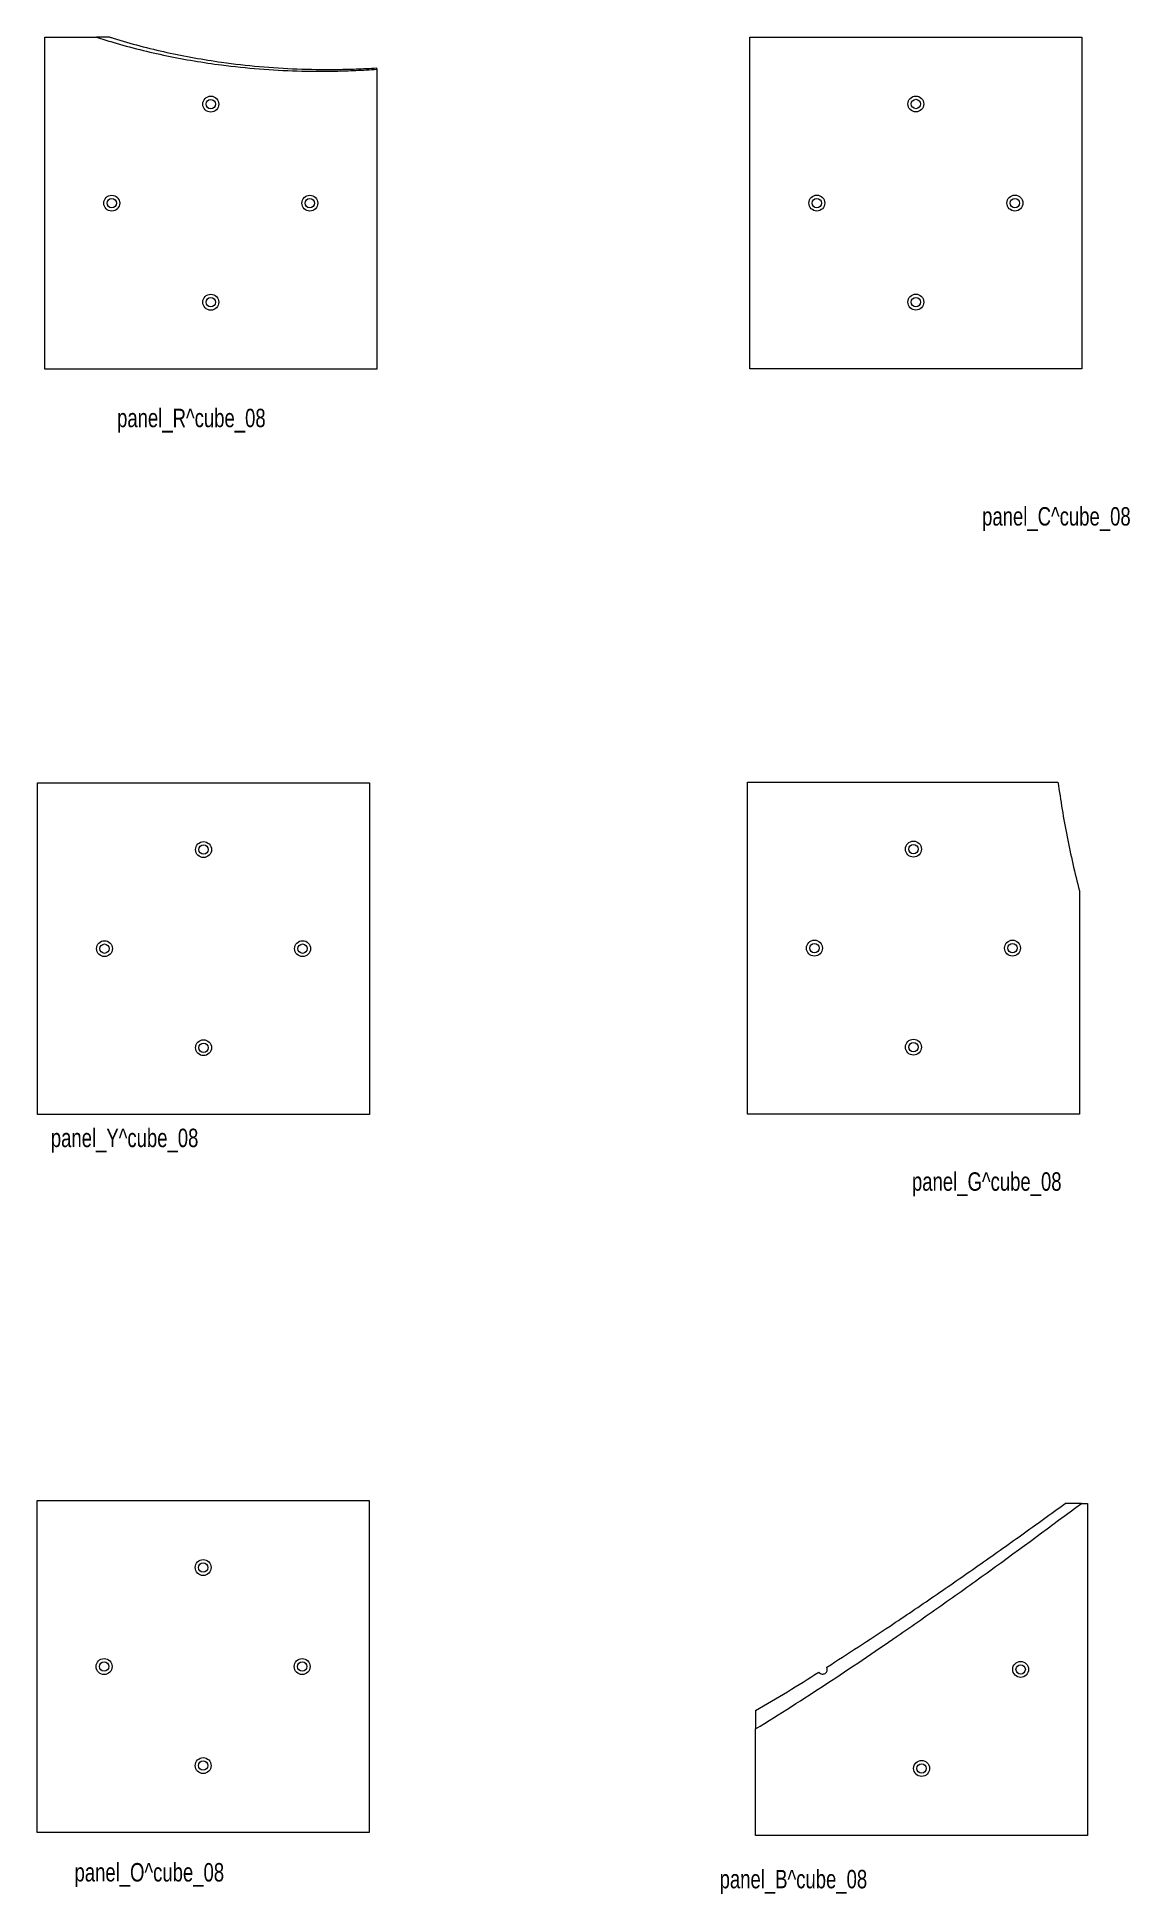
# Model space of a CAD drawing. Header units: inches. Extents: x 1.5 to 9.7, y 1.4 to 15.3.
import ezdxf

# ---------------------------------------------------------------- set-up
doc = ezdxf.new("R2010")
doc.units = ezdxf.units.IN
doc.header["$MEASUREMENT"] = 0
doc.styles.add('SLDTEXTSTYLE0', font='TXT', dxfattribs={"width": 0.75})

msp = doc.modelspace()

# ---------------------------------------------------------------- linework, layer by layer
at = {"color": 7, "linetype": 'Continuous', "lineweight": 15}
for p, q in [((1.564, 12.794), (1.564, 15.274)), ((1.564, 15.274), (1.951, 15.274)), ((2.051, 15.274), (1.951, 15.274)), ((6.832, 12.795), (6.832, 15.275)), ((6.832, 15.275), (9.312, 15.275)), ((9.312, 15.275), (9.312, 12.795)), ((4.044, 15.035), (4.044, 12.794)), ((4.044, 12.794), (1.564, 12.794)), ((9.312, 12.795), (6.832, 12.795)), ((1.51, 9.704), (3.99, 9.704)), ((1.51, 7.224), (1.51, 9.704)), ((3.99, 9.704), (3.99, 7.224)), ((6.814, 9.708), (9.133, 9.708)), ((6.814, 7.228), (6.814, 9.708)), ((9.294, 8.895), (9.294, 7.228)), ((3.99, 7.224), (1.51, 7.224)), ((9.294, 7.228), (6.814, 7.228)), ((1.507, 1.86), (1.507, 4.34)), ((1.507, 4.34), (3.987, 4.34)), ((3.987, 4.34), (3.987, 1.86)), ((9.309, 4.319), (9.188, 4.319)), ((9.309, 4.319), (9.355, 4.319)), ((9.355, 4.319), (9.355, 1.839)), ((6.875, 2.771), (6.875, 2.634)), ((6.875, 1.839), (6.875, 2.634)), ((3.987, 1.86), (1.507, 1.86)), ((9.355, 1.839), (6.875, 1.839))]:
    msp.add_line(p, q, dxfattribs=at)
for centre, radius in [((2.804, 14.774), 0.0595), ((2.804, 14.774), 0.035), ((8.072, 14.775), 0.0595), ((8.072, 14.775), 0.035), ((2.064, 14.034), 0.0595), ((2.064, 14.034), 0.035), ((3.544, 14.034), 0.0595), ((3.544, 14.034), 0.035), ((7.332, 14.035), 0.0595), ((7.332, 14.035), 0.035), ((8.812, 14.035), 0.0595), ((8.812, 14.035), 0.035), ((2.804, 13.294), 0.0595), ((2.804, 13.294), 0.035), ((8.072, 13.295), 0.0595), ((8.072, 13.295), 0.035), ((2.75, 9.204), 0.0595), ((2.75, 9.204), 0.035), ((8.054, 9.208), 0.0595), ((8.054, 9.208), 0.035), ((2.01, 8.464), 0.0595), ((2.01, 8.464), 0.035), ((3.49, 8.464), 0.0595), ((3.49, 8.464), 0.035), ((7.314, 8.468), 0.0595), ((7.314, 8.468), 0.035), ((8.794, 8.468), 0.0595), ((8.794, 8.468), 0.035), ((2.75, 7.724), 0.0595), ((8.054, 7.728), 0.0595), ((2.75, 7.724), 0.035), ((8.054, 7.728), 0.035), ((2.747, 3.84), 0.0595), ((2.747, 3.84), 0.035), ((2.007, 3.1), 0.0595), ((2.007, 3.1), 0.035), ((3.487, 3.1), 0.0595), ((3.487, 3.1), 0.035), ((8.855, 3.079), 0.0595), ((8.855, 3.079), 0.035), ((2.747, 2.36), 0.0595), ((2.747, 2.36), 0.035), ((8.115, 2.339), 0.0595), ((8.115, 2.339), 0.035)]:
    msp.add_circle(centre, radius, dxfattribs=at)
for points, knots in [([(1.951, 15.274), (1.991, 15.261), (2.098, 15.228), (2.273, 15.18), (2.475, 15.134), (2.679, 15.096), (2.909, 15.062), (3.166, 15.035), (3.45, 15.02), (3.691, 15.019), (3.889, 15.025), (3.993, 15.031), (4.044, 15.035)], [0, 0, 0, 0, 0.060283, 0.158141, 0.256079, 0.354026, 0.451897, 0.585595, 0.719378, 0.853087, 0.926519, 1, 1, 1, 1]), ([(2.051, 15.274), (2.059, 15.272), (2.133, 15.248), (2.274, 15.208), (2.476, 15.159), (2.68, 15.119), (2.91, 15.082), (3.167, 15.053), (3.45, 15.035), (3.691, 15.032), (3.889, 15.036), (3.993, 15.041), (4.044, 15.044)], [0, 0, 0, 0, 0.012684, 0.115501, 0.218405, 0.321319, 0.424151, 0.564696, 0.705333, 0.84589, 0.922919, 1, 1, 1, 1]), ([(4.044, 15.035), (4.044, 15.036), (4.044, 15.039), (4.044, 15.042), (4.044, 15.044)], [0, 0, 0, 0, 0.328255, 1, 1, 1, 1]), ([(9.133, 9.708), (9.144, 9.64), (9.164, 9.504), (9.201, 9.3), (9.244, 9.097), (9.277, 8.962), (9.294, 8.895)], [0, 0, 0, 0, 0.249506, 0.499211, 0.749508, 1, 1, 1, 1]), ([(6.875, 2.634), (6.964, 2.689), (7.143, 2.801), (7.408, 2.973), (7.671, 3.148), (7.962, 3.347), (8.28, 3.569), (8.741, 3.898), (9.082, 4.151), (9.309, 4.319)], [0, 0, 0, 0, 0.1067138, 0.2134291, 0.3202237, 0.427019, 0.5702389, 0.7134597, 1, 1, 1, 1]), ([(7.406, 3.095), (7.564, 3.197), (7.834, 3.371), (8.21, 3.626), (8.538, 3.854), (8.864, 4.084), (9.08, 4.241), (9.188, 4.319)], [0, 0, 0, 0, 0.261093, 0.445765, 0.630464, 0.815225, 1, 1, 1, 1]), ([(6.875, 2.771), (6.954, 2.818), (7.113, 2.911), (7.269, 3.009), (7.347, 3.058)], [0, 0, 0, 0, 0.4999307, 1, 1, 1, 1]), ([(7.347, 3.058), (7.351, 3.054), (7.357, 3.047), (7.371, 3.043), (7.383, 3.044), (7.393, 3.048), (7.402, 3.055), (7.407, 3.064), (7.41, 3.074), (7.41, 3.085), (7.407, 3.092), (7.406, 3.095)], [0, 0, 0, 0, 0.159929, 0.296253, 0.39689, 0.497866, 0.590389, 0.681963, 0.780738, 0.892536, 1, 1, 1, 1])]:
    msp.add_open_spline(points, degree=3, knots=knots, dxfattribs=at)

# ---------------------------------------------------------------- texts
at = {"color": 7, "linetype": 'Continuous', "lineweight": 0, "char_height": 0.1378, "attachment_point": 1, "style": 'SLDTEXTSTYLE0'}
for s, insert in [('panel_R^ cube_08', (2.104, 12.498)), ('panel_C^ cube_08', (8.567, 11.763)), ('panel_Y^ cube_08', (1.609, 7.119)), ('panel_G^ cube_08', (8.043, 6.793)), ('panel_O^ cube_08', (1.786, 1.632)), ('panel_B^ cube_08', (6.606, 1.581))]:
    msp.add_mtext(s, dxfattribs=dict(at, insert=insert))

doc.saveas('drawing.dxf')
